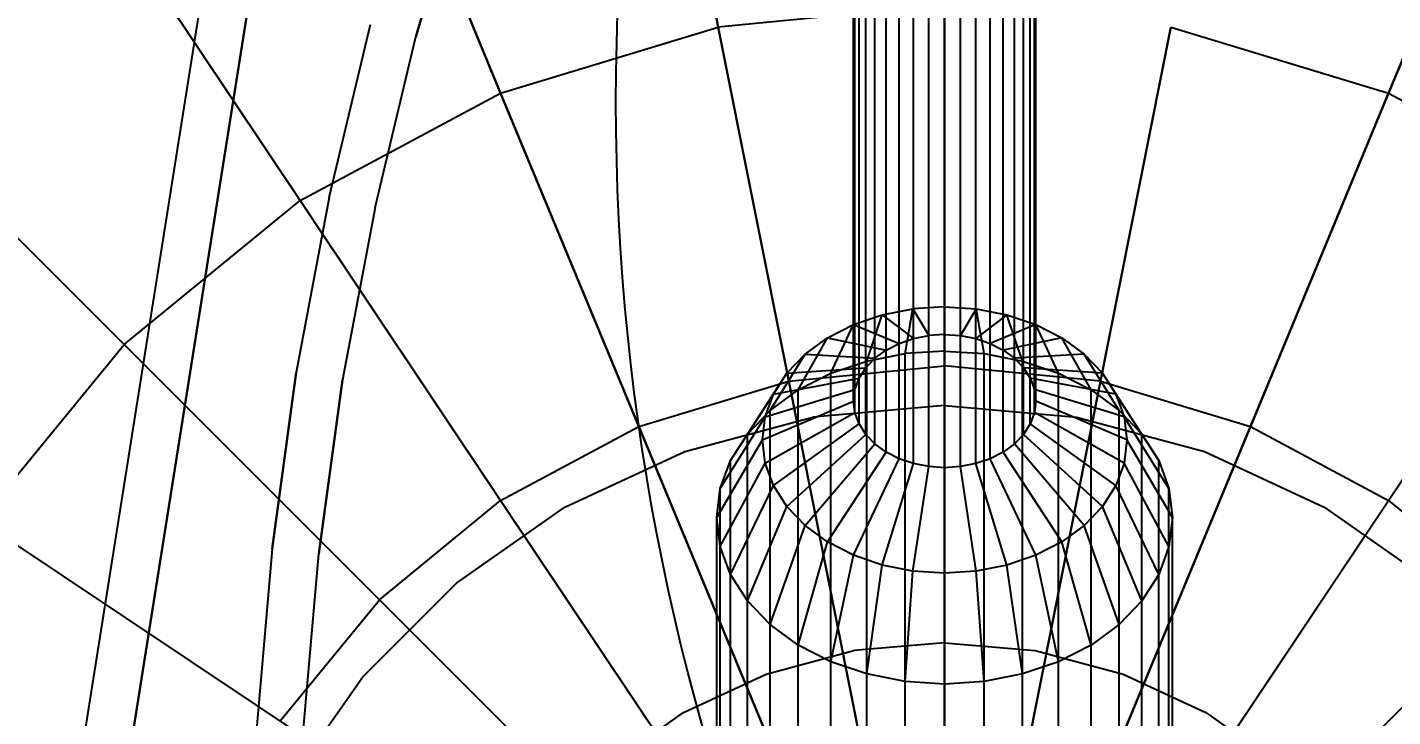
# Model space of a CAD drawing. Extents: x 11992 to 29481, y -6727 to 6811.
# Drawn here: x 12801.6 to 12873.5, y -1033.7 to -997.4 of the extents above; entities that cross this region are included whole.
import ezdxf

# ---------------------------------------------------------------- set-up
doc = ezdxf.new("R2010")
doc.units = 0
doc.header["$MEASUREMENT"] = 0
doc.layers.get('0').update_dxf_attribs({"color": 8, "linetype": 'CONTINUOUS'})
doc.layers.add('zoylight 0装饰灯', color=6, linetype='CONTINUOUS')
doc.styles.get("Standard").update_dxf_attribs({"font": 'arial.ttf'})

msp = doc.modelspace()

# ---------------------------------------------------------------- linework, layer by layer
for p, q in [((12837.979, -997.353, -1291.965), (12828.853, -951.478, -1361.967)), ((12828.853, -951.478, -1404.886), (12837.979, -997.353, -1474.888)), ((12847.501, -1014.013, -1343.112), (12847.501, -973.093, -1299.23)), ((12848.259, -1013.755, -1343.353), (12848.259, -972.835, -1299.471)), ((12849.068, -1013.596, -1343.5), (12849.068, -972.676, -1299.619)), ((12849.901, -1082.615, -1428.178), (12849.901, -972.623, -1299.669)), ((12850.735, -1013.596, -1343.5), (12850.735, -972.676, -1299.619)), ((12851.543, -1013.755, -1343.353), (12851.543, -972.835, -1299.471)), ((12852.301, -1014.013, -1343.112), (12852.301, -973.093, -1299.23)), ((12846.815, -1014.364, -1342.784), (12846.815, -973.444, -1298.903)), ((12852.987, -1014.364, -1342.784), (12852.987, -973.444, -1298.903)), ((12845.744, -1015.298, -1341.913), (12845.744, -974.378, -1298.032)), ((12846.224, -1014.797, -1342.381), (12846.224, -973.877, -1298.5)), ((12853.578, -1014.797, -1342.381), (12853.578, -973.877, -1298.5)), ((12854.058, -1015.298, -1341.913), (12854.058, -974.378, -1298.032)), ((12845.391, -1015.853, -1341.396), (12845.391, -974.933, -1297.515)), ((12854.411, -1015.853, -1341.396), (12854.411, -974.933, -1297.515)), ((12845.174, -1016.444, -1340.845), (12845.174, -975.524, -1296.964)), ((12854.628, -1016.444, -1340.845), (12854.628, -975.524, -1296.964)), ((12845.101, -1017.054, -1340.277), (12845.101, -976.134, -1296.395)), ((12854.701, -1017.054, -1340.277), (12854.701, -976.134, -1296.395)), ((12845.174, -1017.663, -1339.708), (12845.174, -976.743, -1295.827)), ((12845.391, -1018.254, -1339.157), (12845.391, -977.334, -1295.276)), ((12854.411, -1018.254, -1339.157), (12854.411, -977.334, -1295.276)), ((12854.628, -1017.663, -1339.708), (12854.628, -976.743, -1295.827)), ((12845.744, -1018.809, -1338.64), (12845.744, -977.889, -1294.759)), ((12854.058, -1018.809, -1338.64), (12854.058, -977.889, -1294.759)), ((12846.224, -1019.31, -1338.172), (12846.224, -978.39, -1294.291)), ((12846.815, -1019.743, -1337.769), (12846.815, -978.823, -1293.888)), ((12852.987, -1019.743, -1337.769), (12852.987, -978.823, -1293.888)), ((12853.578, -1019.31, -1338.172), (12853.578, -978.39, -1294.291)), ((12847.501, -1020.094, -1337.442), (12847.501, -979.174, -1293.56)), ((12848.259, -1020.352, -1337.2), (12848.259, -979.432, -1293.319)), ((12849.901, -979.51, -1305.645), (12849.901, -1035.832, -1275.54)), ((12849.901, -1035.832, -1491.313), (12849.901, -979.51, -1305.645)), ((12851.543, -1020.352, -1337.2), (12851.543, -979.432, -1293.319)), ((12852.301, -1020.094, -1337.442), (12852.301, -979.174, -1293.56)), ((12849.068, -1020.511, -1337.053), (12849.068, -979.591, -1293.172)), ((12849.901, -1100.168, -1411.81), (12849.901, -979.644, -1293.122)), ((12850.735, -1020.511, -1337.053), (12850.735, -979.591, -1293.172)), ((12805.347, -1045.886, -1990.428), (12815.012, -984.866, -1990.428)), ((12815.012, -984.866, -2405.428), (12805.347, -1045.886, -2405.428)), ((12806.688, -1014.078, -1291.965), (12778.04, -985.431, -1341.331)), ((12826.514, -1000.831, -1291.965), (12820.135, -985.431, -1305.645)), ((12820.135, -985.431, -1461.208), (12826.514, -1000.831, -1474.888)), ((12873.288, -1000.831, -1291.965), (12879.667, -985.431, -1305.645)), ((12879.667, -985.431, -1461.208), (12873.288, -1000.831, -1474.888)), ((12803.3, -1042.831, -1992.928), (12812.121, -987.14, -1992.928)), ((12803.3, -1042.831, -2402.928), (12812.121, -987.14, -2402.928)), ((12824.65, -988.968, -2000.451), (12822.052, -997.851, -2000.451)), ((12822.052, -997.851, -2006.451), (12824.65, -988.968, -2006.451)), ((12785.228, -992.618, -1444.539), (12806.688, -1014.078, -1474.888)), ((12815.949, -1006.478, -1291.965), (12806.688, -992.618, -1305.645)), ((12806.688, -992.618, -1461.208), (12815.949, -1006.478, -1474.888)), ((12849.901, -996.179, -1291.965), (12837.979, -997.353, -1291.965)), ((12849.901, -996.179, -1474.888), (12837.979, -997.353, -1474.888)), ((12939.605, -1117.23, -1404.886), (12760.197, -997.353, -1404.886)), ((12867.744, -1069.214, -1275.54), (12760.197, -997.353, -1361.967)), ((12817.474, -1006.331, -2395.428), (12819.658, -997.214, -2395.428)), ((12817.474, -1006.331, -2440.428), (12819.658, -997.214, -2440.428)), ((12826.514, -1000.831, -1474.888), (12837.979, -997.353, -1474.888)), ((12826.514, -1000.831, -1291.965), (12837.979, -997.353, -1291.965)), ((12841.688, -1016.005, -1281.8), (12837.979, -997.353, -1291.965)), ((12837.979, -997.353, -1474.888), (12841.688, -1016.005, -1485.053)), ((12858.114, -1016.005, -1281.8), (12861.823, -997.353, -1291.965)), ((12861.823, -997.353, -1474.888), (12858.114, -1016.005, -1485.053)), ((12861.823, -997.353, -1291.965), (12873.288, -1000.831, -1291.965)), ((12861.823, -997.353, -1474.888), (12873.288, -1000.831, -1474.888)), ((12819.898, -1006.847, -2000.451), (12822.052, -997.851, -2000.451)), ((12819.898, -1006.847, -2006.451), (12822.052, -997.851, -2006.451)), ((12822.052, -997.851, -2000.451), (12822.052, -997.851, -2006.451)), ((12815.949, -1006.478, -1291.965), (12826.514, -1000.831, -1291.965)), ((12815.949, -1006.478, -1474.888), (12826.514, -1000.831, -1474.888)), ((12833.792, -1018.401, -1281.8), (12826.514, -1000.831, -1291.965)), ((12826.514, -1000.831, -1474.888), (12833.792, -1018.401, -1485.053)), ((12866.01, -1018.401, -1281.8), (12873.288, -1000.831, -1291.965)), ((12873.288, -1000.831, -1474.888), (12866.01, -1018.401, -1485.053)), ((12873.288, -1000.831, -1291.965), (12883.853, -1006.478, -1291.965)), ((12873.288, -1000.831, -1474.888), (12883.853, -1006.478, -1474.888)), ((12806.688, -1014.078, -1291.965), (12815.949, -1006.478, -1291.965)), ((12806.688, -1014.078, -1474.888), (12815.949, -1006.478, -1474.888)), ((12817.474, -1006.331, -2395.428), (12815.745, -1015.546, -2395.428)), ((12817.474, -1006.331, -2440.428), (12815.745, -1015.546, -2440.428)), ((12826.514, -1022.291, -1281.8), (12815.949, -1006.478, -1291.965)), ((12815.949, -1006.478, -1474.888), (12826.514, -1022.291, -1485.053)), ((12817.474, -1006.331, -2395.428), (12817.474, -1006.331, -2440.428)), ((12819.898, -1006.847, -2000.451), (12818.191, -1015.94, -2000.451)), ((12819.898, -1006.847, -2006.451), (12818.191, -1015.94, -2006.451)), ((12819.898, -1006.847, -2000.451), (12819.898, -1006.847, -2006.451)), ((12883.853, -1006.478, -1474.888), (12837.979, -1075.135, -1491.313)), ((12873.288, -1022.291, -1281.8), (12883.853, -1006.478, -1291.965)), ((12845.101, -1013.019, -1348.141), (12846.618, -1012.502, -1348.623)), ((12845.797, -1014.945, -1354.549), (12846.618, -1012.502, -1348.623)), ((12846.618, -1012.502, -1348.623), (12848.234, -1012.185, -1348.918)), ((12846.618, -1012.502, -1348.623), (12848.259, -1013.755, -1343.353)), ((12847.817, -1014.549, -1354.918), (12848.234, -1012.185, -1348.918)), ((12849.901, -1012.079, -1349.018), (12848.234, -1012.185, -1348.918)), ((12848.234, -1012.185, -1348.918), (12849.068, -1013.596, -1343.5)), ((12849.901, -1012.079, -1349.018), (12851.568, -1012.185, -1348.918)), ((12851.568, -1012.185, -1348.918), (12850.735, -1013.596, -1343.5)), ((12853.185, -1012.502, -1348.623), (12851.543, -1013.755, -1343.353)), ((12851.568, -1012.185, -1348.918), (12853.185, -1012.502, -1348.623)), ((12851.985, -1014.549, -1354.918), (12851.568, -1012.185, -1348.918)), ((12853.185, -1012.502, -1348.623), (12854.701, -1013.019, -1348.141)), ((12854.005, -1014.945, -1354.549), (12853.185, -1012.502, -1348.623)), ((12843.73, -1013.721, -1347.486), (12845.101, -1013.019, -1348.141)), ((12843.901, -1015.591, -1353.946), (12845.101, -1013.019, -1348.141)), ((12845.101, -1013.019, -1348.141), (12847.501, -1014.013, -1343.112)), ((12854.701, -1013.019, -1348.141), (12852.301, -1014.013, -1343.112)), ((12854.701, -1013.019, -1348.141), (12856.072, -1013.721, -1347.486)), ((12855.901, -1015.591, -1353.946), (12854.701, -1013.019, -1348.141)), ((12799.088, -1023.339, -1291.965), (12806.688, -1014.078, -1291.965)), ((12799.088, -1023.339, -1474.888), (12806.688, -1014.078, -1474.888)), ((12820.135, -1027.526, -1281.8), (12806.688, -1014.078, -1291.965)), ((12806.688, -1014.078, -1474.888), (12820.135, -1027.526, -1485.053)), ((12842.188, -1016.469, -1353.128), (12843.73, -1013.721, -1347.486)), ((12842.547, -1014.587, -1346.679), (12843.73, -1013.721, -1347.486)), ((12843.73, -1013.721, -1347.486), (12846.815, -1014.364, -1342.784)), ((12846.815, -1014.364, -1342.784), (12847.501, -1014.013, -1343.112)), ((12847.501, -1014.013, -1343.112), (12848.259, -1013.755, -1343.353)), ((12848.259, -1013.755, -1343.353), (12849.068, -1013.596, -1343.5)), ((12849.901, -1013.543, -1343.55), (12849.068, -1013.596, -1343.5)), ((12849.901, -1013.543, -1343.55), (12850.735, -1013.596, -1343.5)), ((12850.735, -1013.596, -1343.5), (12851.543, -1013.755, -1343.353)), ((12851.543, -1013.755, -1343.353), (12852.301, -1014.013, -1343.112)), ((12852.301, -1014.013, -1343.112), (12852.987, -1014.364, -1342.784)), ((12856.072, -1013.721, -1347.486), (12852.987, -1014.364, -1342.784)), ((12856.072, -1013.721, -1347.486), (12857.255, -1014.587, -1346.679)), ((12857.614, -1016.469, -1353.128), (12856.072, -1013.721, -1347.486)), ((12840.709, -1017.55, -1352.119), (12842.547, -1014.587, -1346.679)), ((12841.587, -1015.589, -1345.744), (12842.547, -1014.587, -1346.679)), ((12842.547, -1014.587, -1346.679), (12846.224, -1014.797, -1342.381)), ((12845.744, -1015.298, -1341.913), (12846.224, -1014.797, -1342.381)), ((12845.797, -1014.945, -1354.549), (12847.817, -1014.549, -1354.918)), ((12846.224, -1014.797, -1342.381), (12846.815, -1014.364, -1342.784)), ((12849.901, -1014.415, -1355.043), (12847.817, -1014.549, -1354.918)), ((12847.817, -1082.748, -1428.054), (12847.817, -1014.549, -1354.918)), ((12849.901, -1014.415, -1355.043), (12851.985, -1014.549, -1354.918)), ((12851.985, -1082.748, -1428.054), (12851.985, -1014.549, -1354.918)), ((12851.985, -1014.549, -1354.918), (12854.005, -1014.945, -1354.549)), ((12852.987, -1014.364, -1342.784), (12853.578, -1014.797, -1342.381)), ((12857.255, -1014.587, -1346.679), (12853.578, -1014.797, -1342.381)), ((12853.578, -1014.797, -1342.381), (12854.058, -1015.298, -1341.913)), ((12857.255, -1014.587, -1346.679), (12858.215, -1015.589, -1345.744)), ((12859.093, -1017.55, -1352.119), (12857.255, -1014.587, -1346.679)), ((12815.745, -1015.546, -2395.428), (12814.473, -1024.835, -2395.428)), ((12814.473, -1024.835, -2440.428), (12815.745, -1015.546, -2440.428)), ((12815.745, -1015.546, -2395.428), (12815.745, -1015.546, -2440.428)), ((12841.587, -1015.589, -1345.744), (12845.744, -1015.298, -1341.913)), ((12841.688, -1016.005, -1281.8), (12849.901, -1015.196, -1281.8)), ((12841.688, -1016.005, -1485.053), (12849.901, -1015.196, -1485.053)), ((12843.901, -1015.591, -1353.946), (12845.797, -1014.945, -1354.549)), ((12845.391, -1015.853, -1341.396), (12845.744, -1015.298, -1341.913)), ((12845.797, -1083.144, -1427.685), (12845.797, -1014.945, -1354.549)), ((12858.114, -1016.005, -1281.8), (12849.901, -1015.196, -1281.8)), ((12858.114, -1016.005, -1485.053), (12849.901, -1015.196, -1485.053)), ((12854.005, -1083.144, -1427.685), (12854.005, -1014.945, -1354.549)), ((12854.005, -1014.945, -1354.549), (12855.901, -1015.591, -1353.946)), ((12854.058, -1015.298, -1341.913), (12854.411, -1015.853, -1341.396)), ((12858.215, -1015.589, -1345.744), (12854.058, -1015.298, -1341.913)), ((12818.191, -1015.94, -2000.451), (12816.936, -1025.108, -2000.451)), ((12816.936, -1025.108, -2006.451), (12818.191, -1015.94, -2006.451)), ((12818.191, -1015.94, -2000.451), (12818.191, -1015.94, -2006.451)), ((12833.792, -1018.401, -1485.053), (12841.688, -1016.005, -1485.053)), ((12833.792, -1018.401, -1281.8), (12841.688, -1016.005, -1281.8)), ((12839.509, -1018.803, -1350.951), (12841.587, -1015.589, -1345.744)), ((12840.88, -1016.698, -1344.71), (12841.587, -1015.589, -1345.744)), ((12840.88, -1016.698, -1344.71), (12845.391, -1015.853, -1341.396)), ((12841.688, -1016.005, -1281.8), (12858.114, -1098.578, -1281.8)), ((12858.114, -1098.578, -1485.053), (12841.688, -1016.005, -1485.053)), ((12842.188, -1016.469, -1353.128), (12843.901, -1015.591, -1353.946)), ((12843.901, -1083.791, -1427.082), (12843.901, -1015.591, -1353.946)), ((12845.174, -1016.444, -1340.845), (12845.391, -1015.853, -1341.396)), ((12858.114, -1016.005, -1485.053), (12845.714, -1078.339, -1491.313)), ((12854.088, -1036.244, -1275.54), (12858.114, -1016.005, -1281.8)), ((12854.411, -1015.853, -1341.396), (12854.628, -1016.444, -1340.845)), ((12858.922, -1016.698, -1344.71), (12854.411, -1015.853, -1341.396)), ((12855.901, -1083.791, -1427.082), (12855.901, -1015.591, -1353.946)), ((12855.901, -1015.591, -1353.946), (12857.614, -1016.469, -1353.128)), ((12858.114, -1016.005, -1485.053), (12866.01, -1018.401, -1485.053)), ((12858.114, -1016.005, -1281.8), (12866.01, -1018.401, -1281.8)), ((12858.215, -1015.589, -1345.744), (12858.922, -1016.698, -1344.71)), ((12860.293, -1018.803, -1350.951), (12858.215, -1015.589, -1345.744)), ((12838.625, -1020.19, -1349.658), (12840.88, -1016.698, -1344.71)), ((12840.447, -1017.88, -1343.608), (12845.174, -1016.444, -1340.845)), ((12840.447, -1017.88, -1343.608), (12840.88, -1016.698, -1344.71)), ((12840.709, -1017.55, -1352.119), (12842.188, -1016.469, -1353.128)), ((12842.188, -1084.668, -1426.263), (12842.188, -1016.469, -1353.128)), ((12845.101, -1017.054, -1340.277), (12845.174, -1016.444, -1340.845)), ((12854.628, -1016.444, -1340.845), (12854.701, -1017.054, -1340.277)), ((12859.355, -1017.88, -1343.608), (12854.628, -1016.444, -1340.845)), ((12857.614, -1084.668, -1426.263), (12857.614, -1016.469, -1353.128)), ((12857.614, -1016.469, -1353.128), (12859.093, -1017.55, -1352.119)), ((12858.922, -1016.698, -1344.71), (12859.355, -1017.88, -1343.608)), ((12861.177, -1020.19, -1349.658), (12858.922, -1016.698, -1344.71)), ((12839.509, -1018.803, -1350.951), (12840.709, -1017.55, -1352.119)), ((12840.301, -1019.1, -1342.471), (12845.101, -1017.054, -1340.277)), ((12840.447, -1020.319, -1341.334), (12845.174, -1017.663, -1339.708)), ((12840.709, -1085.75, -1425.255), (12840.709, -1017.55, -1352.119)), ((12849.901, -1017.291, 292.575), (12842.955, -1017.899, 292.575)), ((12849.901, -1017.291, 309.575), (12842.955, -1017.899, 309.575)), ((12845.174, -1017.663, -1339.708), (12845.101, -1017.054, -1340.277)), ((12845.391, -1018.254, -1339.157), (12845.174, -1017.663, -1339.708)), ((12849.901, -1017.291, 292.575), (12856.847, -1017.899, 292.575)), ((12849.901, -1017.291, 309.575), (12856.847, -1017.899, 309.575)), ((12849.901, -1017.291, 292.575), (12849.901, -1017.291, 309.575)), ((12854.628, -1017.663, -1339.708), (12854.411, -1018.254, -1339.157)), ((12854.701, -1017.054, -1340.277), (12854.628, -1017.663, -1339.708)), ((12859.355, -1020.319, -1341.334), (12854.628, -1017.663, -1339.708)), ((12859.501, -1019.1, -1342.471), (12854.701, -1017.054, -1340.277)), ((12859.093, -1085.75, -1425.255), (12859.093, -1017.55, -1352.119)), ((12859.093, -1017.55, -1352.119), (12860.293, -1018.803, -1350.951)), ((12826.514, -1022.291, -1281.8), (12833.792, -1018.401, -1281.8)), ((12826.514, -1022.291, -1485.053), (12833.792, -1018.401, -1485.053)), ((12841.688, -1037.465, -1275.54), (12833.792, -1018.401, -1281.8)), ((12833.792, -1018.401, -1485.053), (12841.688, -1037.465, -1491.313)), ((12836.22, -1019.704, 292.575), (12842.955, -1017.899, 292.575)), ((12836.22, -1019.704, 309.575), (12842.955, -1017.899, 309.575)), ((12838.084, -1021.668, -1348.28), (12840.447, -1017.88, -1343.608)), ((12840.301, -1019.1, -1342.471), (12840.447, -1017.88, -1343.608)), ((12840.88, -1021.501, -1340.231), (12845.391, -1018.254, -1339.157)), ((12842.955, -1017.899, 292.575), (12842.955, -1017.899, 309.575)), ((12845.744, -1018.809, -1338.64), (12845.391, -1018.254, -1339.157)), ((12854.411, -1018.254, -1339.157), (12854.058, -1018.809, -1338.64)), ((12858.922, -1021.501, -1340.231), (12854.411, -1018.254, -1339.157)), ((12856.847, -1017.899, 292.575), (12856.847, -1017.899, 309.575)), ((12856.847, -1017.899, 292.575), (12863.582, -1019.704, 292.575)), ((12856.847, -1017.899, 309.575), (12863.582, -1019.704, 309.575)), ((12858.114, -1037.465, -1275.54), (12866.01, -1018.401, -1281.8)), ((12866.01, -1018.401, -1485.053), (12858.114, -1037.465, -1491.313)), ((12859.355, -1017.88, -1343.608), (12859.501, -1019.1, -1342.471)), ((12861.718, -1021.668, -1348.28), (12859.355, -1017.88, -1343.608)), ((12866.01, -1018.401, -1485.053), (12873.288, -1022.291, -1485.053)), ((12866.01, -1018.401, -1281.8), (12873.288, -1022.291, -1281.8)), ((12837.901, -1023.192, -1346.859), (12840.301, -1019.1, -1342.471)), ((12838.625, -1020.19, -1349.658), (12839.509, -1018.803, -1350.951)), ((12839.509, -1087.003, -1424.086), (12839.509, -1018.803, -1350.951)), ((12840.447, -1020.319, -1341.334), (12840.301, -1019.1, -1342.471)), ((12841.587, -1022.61, -1339.197), (12845.744, -1018.809, -1338.64)), ((12846.224, -1019.31, -1338.172), (12845.744, -1018.809, -1338.64)), ((12854.058, -1018.809, -1338.64), (12853.578, -1019.31, -1338.172)), ((12858.215, -1022.61, -1339.197), (12854.058, -1018.809, -1338.64)), ((12859.501, -1019.1, -1342.471), (12859.355, -1020.319, -1341.334)), ((12861.901, -1023.192, -1346.859), (12859.501, -1019.1, -1342.471)), ((12860.293, -1087.003, -1424.086), (12860.293, -1018.803, -1350.951)), ((12860.293, -1018.803, -1350.951), (12861.177, -1020.19, -1349.658)), ((12829.901, -1022.65, 292.575), (12836.22, -1019.704, 292.575)), ((12829.901, -1022.65, 309.575), (12836.22, -1019.704, 309.575)), ((12836.22, -1019.704, 292.575), (12836.22, -1019.704, 309.575)), ((12842.547, -1023.613, -1338.262), (12846.224, -1019.31, -1338.172)), ((12843.73, -1024.478, -1337.455), (12846.815, -1019.743, -1337.769)), ((12846.815, -1019.743, -1337.769), (12846.224, -1019.31, -1338.172)), ((12847.501, -1020.094, -1337.442), (12846.815, -1019.743, -1337.769)), ((12852.987, -1019.743, -1337.769), (12852.301, -1020.094, -1337.442)), ((12853.578, -1019.31, -1338.172), (12852.987, -1019.743, -1337.769)), ((12856.072, -1024.478, -1337.455), (12852.987, -1019.743, -1337.769)), ((12857.255, -1023.613, -1338.262), (12853.578, -1019.31, -1338.172)), ((12863.582, -1019.704, 292.575), (12863.582, -1019.704, 309.575)), ((12863.582, -1019.704, 292.575), (12869.901, -1022.65, 292.575)), ((12863.582, -1019.704, 309.575), (12869.901, -1022.65, 309.575)), ((12838.084, -1021.668, -1348.28), (12838.625, -1020.19, -1349.658)), ((12838.084, -1024.716, -1345.438), (12840.447, -1020.319, -1341.334)), ((12838.625, -1088.39, -1422.793), (12838.625, -1020.19, -1349.658)), ((12840.88, -1021.501, -1340.231), (12840.447, -1020.319, -1341.334)), ((12845.101, -1025.18, -1336.801), (12847.501, -1020.094, -1337.442)), ((12846.618, -1025.697, -1336.318), (12848.259, -1020.352, -1337.2)), ((12848.259, -1020.352, -1337.2), (12847.501, -1020.094, -1337.442)), ((12848.234, -1026.014, -1336.023), (12849.068, -1020.511, -1337.053)), ((12849.068, -1020.511, -1337.053), (12848.259, -1020.352, -1337.2)), ((12849.901, -1020.564, -1337.003), (12849.068, -1020.511, -1337.053)), ((12850.735, -1020.511, -1337.053), (12849.901, -1020.564, -1337.003)), ((12851.543, -1020.352, -1337.2), (12850.735, -1020.511, -1337.053)), ((12851.568, -1026.014, -1336.023), (12850.735, -1020.511, -1337.053)), ((12852.301, -1020.094, -1337.442), (12851.543, -1020.352, -1337.2)), ((12853.185, -1025.697, -1336.318), (12851.543, -1020.352, -1337.2)), ((12854.701, -1025.18, -1336.801), (12852.301, -1020.094, -1337.442)), ((12859.355, -1020.319, -1341.334), (12858.922, -1021.501, -1340.231)), ((12861.718, -1024.716, -1345.438), (12859.355, -1020.319, -1341.334)), ((12861.177, -1088.39, -1422.793), (12861.177, -1020.19, -1349.658)), ((12861.177, -1020.19, -1349.658), (12861.718, -1021.668, -1348.28)), ((12837.901, -1023.192, -1346.859), (12838.084, -1021.668, -1348.28)), ((12838.084, -1089.867, -1421.415), (12838.084, -1021.668, -1348.28)), ((12838.625, -1026.193, -1344.06), (12840.88, -1021.501, -1340.231)), ((12841.587, -1022.61, -1339.197), (12840.88, -1021.501, -1340.231)), ((12858.922, -1021.501, -1340.231), (12858.215, -1022.61, -1339.197)), ((12861.177, -1026.193, -1344.06), (12858.922, -1021.501, -1340.231)), ((12861.718, -1089.867, -1421.415), (12861.718, -1021.668, -1348.28)), ((12861.718, -1021.668, -1348.28), (12861.901, -1023.192, -1346.859)), ((12820.135, -1027.526, -1485.053), (12826.514, -1022.291, -1485.053)), ((12820.135, -1027.526, -1281.8), (12826.514, -1022.291, -1281.8)), ((12824.189, -1026.65, 292.575), (12829.901, -1022.65, 292.575)), ((12824.189, -1026.65, 309.575), (12829.901, -1022.65, 309.575)), ((12837.979, -1039.448, -1275.54), (12826.514, -1022.291, -1281.8)), ((12826.514, -1022.291, -1485.053), (12837.979, -1039.448, -1491.313)), ((12829.901, -1022.65, 292.575), (12829.901, -1022.65, 309.575)), ((12839.509, -1027.58, -1342.767), (12841.587, -1022.61, -1339.197)), ((12842.547, -1023.613, -1338.262), (12841.587, -1022.61, -1339.197)), ((12858.215, -1022.61, -1339.197), (12857.255, -1023.613, -1338.262)), ((12860.293, -1027.58, -1342.767), (12858.215, -1022.61, -1339.197)), ((12861.823, -1039.448, -1275.54), (12873.288, -1022.291, -1281.8)), ((12869.901, -1022.65, 292.575), (12869.901, -1022.65, 309.575)), ((12869.901, -1022.65, 292.575), (12875.613, -1026.65, 292.575)), ((12869.901, -1022.65, 309.575), (12875.613, -1026.65, 309.575)), ((12873.288, -1022.291, -1485.053), (12879.667, -1027.526, -1485.053)), ((12873.288, -1022.291, -1281.8), (12879.667, -1027.526, -1281.8)), ((12838.084, -1024.716, -1345.438), (12837.901, -1023.192, -1346.859)), ((12837.901, -1091.391, -1419.994), (12837.901, -1023.192, -1346.859)), ((12861.901, -1023.192, -1346.859), (12861.718, -1024.716, -1345.438)), ((12861.901, -1091.391, -1419.994), (12861.901, -1023.192, -1346.859)), ((12840.709, -1028.833, -1341.598), (12842.547, -1023.613, -1338.262)), ((12843.73, -1024.478, -1337.455), (12842.547, -1023.613, -1338.262)), ((12857.255, -1023.613, -1338.262), (12856.072, -1024.478, -1337.455)), ((12859.093, -1028.833, -1341.598), (12857.255, -1023.613, -1338.262)), ((12814.473, -1024.835, -2395.428), (12813.663, -1034.175, -2395.428)), ((12814.473, -1024.835, -2440.428), (12813.663, -1034.175, -2440.428)), ((12814.473, -1024.835, -2395.428), (12814.473, -1024.835, -2440.428)), ((12838.625, -1026.193, -1344.06), (12838.084, -1024.716, -1345.438)), ((12838.084, -1092.915, -1418.573), (12838.084, -1024.716, -1345.438)), ((12842.188, -1029.915, -1340.59), (12843.73, -1024.478, -1337.455)), ((12845.101, -1025.18, -1336.801), (12843.73, -1024.478, -1337.455)), ((12856.072, -1024.478, -1337.455), (12854.701, -1025.18, -1336.801)), ((12857.614, -1029.915, -1340.59), (12856.072, -1024.478, -1337.455)), ((12861.718, -1024.716, -1345.438), (12861.177, -1026.193, -1344.06)), ((12861.718, -1092.915, -1418.573), (12861.718, -1024.716, -1345.438)), ((12816.136, -1034.327, -2000.451), (12816.936, -1025.108, -2000.451)), ((12816.136, -1034.327, -2006.451), (12816.936, -1025.108, -2006.451)), ((12816.936, -1025.108, -2000.451), (12816.936, -1025.108, -2006.451)), ((12843.901, -1030.792, -1339.771), (12845.101, -1025.18, -1336.801)), ((12846.618, -1025.697, -1336.318), (12845.101, -1025.18, -1336.801)), ((12854.701, -1025.18, -1336.801), (12853.185, -1025.697, -1336.318)), ((12855.901, -1030.792, -1339.771), (12854.701, -1025.18, -1336.801)), ((12839.509, -1027.58, -1342.767), (12838.625, -1026.193, -1344.06)), ((12838.625, -1094.393, -1417.195), (12838.625, -1026.193, -1344.06)), ((12845.797, -1031.439, -1339.168), (12846.618, -1025.697, -1336.318)), ((12848.234, -1026.014, -1336.023), (12846.618, -1025.697, -1336.318)), ((12847.817, -1031.834, -1338.799), (12848.234, -1026.014, -1336.023)), ((12849.901, -1026.121, -1335.923), (12848.234, -1026.014, -1336.023)), ((12851.568, -1026.014, -1336.023), (12849.901, -1026.121, -1335.923)), ((12853.185, -1025.697, -1336.318), (12851.568, -1026.014, -1336.023)), ((12851.985, -1031.834, -1338.799), (12851.568, -1026.014, -1336.023)), ((12854.005, -1031.439, -1339.168), (12853.185, -1025.697, -1336.318)), ((12861.177, -1026.193, -1344.06), (12860.293, -1027.58, -1342.767)), ((12861.177, -1094.393, -1417.195), (12861.177, -1026.193, -1344.06)), ((12819.259, -1031.58, 292.575), (12824.189, -1026.65, 292.575)), ((12819.259, -1031.58, 309.575), (12824.189, -1026.65, 309.575)), ((12824.189, -1026.65, 292.575), (12824.189, -1026.65, 309.575)), ((12814.9, -1033.905, -1485.053), (12820.135, -1027.526, -1485.053)), ((12814.9, -1033.905, -1281.8), (12820.135, -1027.526, -1281.8)), ((12820.135, -1087.057, -1281.8), (12879.667, -1027.526, -1281.8)), ((12879.667, -1027.526, -1485.053), (12820.135, -1087.057, -1485.053)), ((12820.135, -1027.526, -1281.8), (12921.762, -1129.152, -1341.331)), ((12879.667, -1087.057, -1485.053), (12820.135, -1027.526, -1485.053)), ((12840.709, -1028.833, -1341.598), (12839.509, -1027.58, -1342.767)), ((12839.509, -1095.78, -1415.902), (12839.509, -1027.58, -1342.767)), ((12860.293, -1027.58, -1342.767), (12859.093, -1028.833, -1341.598)), ((12860.293, -1095.78, -1415.902), (12860.293, -1027.58, -1342.767)), ((12842.188, -1029.915, -1340.59), (12840.709, -1028.833, -1341.598)), ((12840.709, -1097.033, -1414.734), (12840.709, -1028.833, -1341.598)), ((12859.093, -1028.833, -1341.598), (12857.614, -1029.915, -1340.59)), ((12859.093, -1097.033, -1414.734), (12859.093, -1028.833, -1341.598)), ((12843.901, -1030.792, -1339.771), (12842.188, -1029.915, -1340.59)), ((12842.188, -1098.114, -1413.725), (12842.188, -1029.915, -1340.59)), ((12849.901, -1029.791, 130.575), (12845.125, -1030.209, 130.575)), ((12849.901, -1029.791, 292.575), (12845.125, -1030.209, 292.575)), ((12849.901, -1029.791, 130.575), (12854.677, -1030.209, 130.575)), ((12849.901, -1029.791, 292.575), (12854.677, -1030.209, 292.575)), ((12849.901, -1029.791, 130.575), (12849.901, -1029.791, 292.575)), ((12857.614, -1029.915, -1340.59), (12855.901, -1030.792, -1339.771)), ((12857.614, -1098.114, -1413.725), (12857.614, -1029.915, -1340.59)), ((12840.495, -1031.45, 130.575), (12845.125, -1030.209, 130.575)), ((12840.495, -1031.45, 292.575), (12845.125, -1030.209, 292.575)), ((12845.125, -1030.209, 130.575), (12845.125, -1030.209, 292.575)), ((12854.677, -1030.209, 130.575), (12854.677, -1030.209, 292.575)), ((12854.677, -1030.209, 130.575), (12859.307, -1031.45, 130.575)), ((12854.677, -1030.209, 292.575), (12859.307, -1031.45, 292.575)), ((12845.797, -1031.439, -1339.168), (12843.901, -1030.792, -1339.771)), ((12843.901, -1098.992, -1412.907), (12843.901, -1030.792, -1339.771)), ((12855.901, -1030.792, -1339.771), (12854.005, -1031.439, -1339.168)), ((12855.901, -1098.992, -1412.907), (12855.901, -1030.792, -1339.771)), ((12815.26, -1037.291, 292.575), (12819.259, -1031.58, 292.575)), ((12815.26, -1037.291, 309.575), (12819.259, -1031.58, 309.575)), ((12819.259, -1031.58, 292.575), (12819.259, -1031.58, 309.575)), ((12836.151, -1033.476, 130.575), (12840.495, -1031.45, 130.575)), ((12836.151, -1033.476, 292.575), (12840.495, -1031.45, 292.575)), ((12840.495, -1031.45, 130.575), (12840.495, -1031.45, 292.575)), ((12847.817, -1031.834, -1338.799), (12845.797, -1031.439, -1339.168)), ((12845.797, -1099.638, -1412.304), (12845.797, -1031.439, -1339.168)), ((12849.901, -1031.968, -1338.675), (12847.817, -1031.834, -1338.799)), ((12847.817, -1100.034, -1411.935), (12847.817, -1031.834, -1338.799)), ((12851.985, -1031.834, -1338.799), (12849.901, -1031.968, -1338.675)), ((12854.005, -1031.439, -1339.168), (12851.985, -1031.834, -1338.799)), ((12851.985, -1100.034, -1411.935), (12851.985, -1031.834, -1338.799)), ((12854.005, -1099.638, -1412.304), (12854.005, -1031.439, -1339.168)), ((12859.307, -1031.45, 130.575), (12859.307, -1031.45, 292.575)), ((12859.307, -1031.45, 130.575), (12863.651, -1033.476, 130.575)), ((12859.307, -1031.45, 292.575), (12863.651, -1033.476, 292.575)), ((12832.224, -1036.225, 130.575), (12836.151, -1033.476, 130.575)), ((12832.224, -1036.225, 292.575), (12836.151, -1033.476, 292.575)), ((12836.151, -1033.476, 130.575), (12836.151, -1033.476, 292.575)), ((12863.651, -1033.476, 130.575), (12863.651, -1033.476, 292.575)), ((12863.651, -1033.476, 130.575), (12867.578, -1036.225, 130.575)), ((12863.651, -1033.476, 292.575), (12867.578, -1036.225, 292.575))]:
    msp.add_line(p, q)
at = {"layer": 'zoylight 0装饰灯'}
msp.add_circle((12952.896, -1001.275, -1383.426), 120.31, dxfattribs=at)

# ---------------------------------------------------------------- texts
at = {"layer": 'zoylight 0装饰灯', "insert": (12826.957, -927.295, -1383.426), "char_height": 26, "width": 253.16162, "attachment_point": 1}
msp.add_mtext('{\\fMicrosoft YaHei|b0|i0|c134|p34;\\W9.1127;\\C6; \\W1;此处\\P{\\W4.063193; }可预留插座\\P{\\W9.1292; }设置\\P{\\W3.318144; }落地灯/台灯}', dxfattribs=at)

doc.saveas('drawing.dxf')
